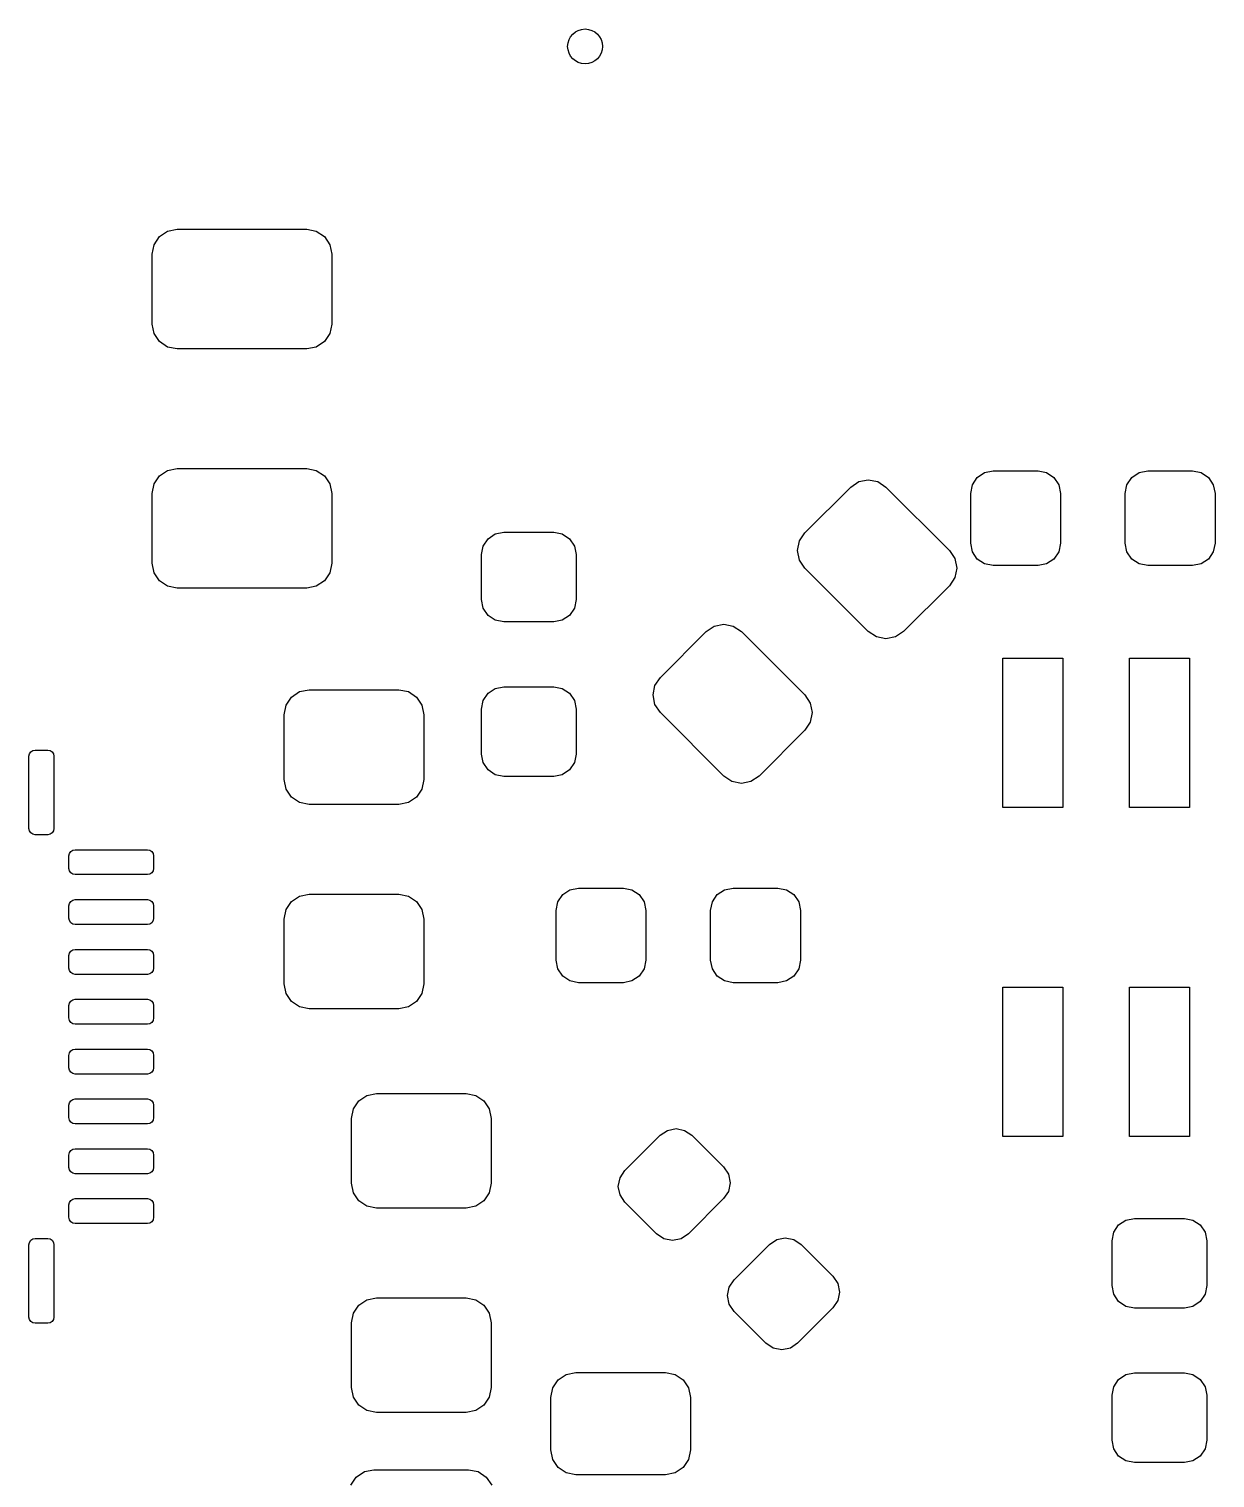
# Model space of a CAD drawing. Extents: x 4.96 to 6.65, y -4.14 to -2.94.
# Drawn here: x 5.605 to 6.073, y -3.515 to -2.943 of the extents above; entities that cross this region are included whole.
import ezdxf

# ---------------------------------------------------------------- set-up
doc = ezdxf.new("R2010")
doc.units = 0
doc.header["$MEASUREMENT"] = 0
doc.layers.add('BLACK', color=7, linetype='CONTINUOUS')

msp = doc.modelspace()

# ---------------------------------------------------------------- linework, layer by layer
at = {"layer": 'BLACK', "linetype": 'CONTINUOUS'}
for p, q in [((5.65436, -3.02796), (5.65649, -3.02476)), ((5.65649, -3.02476), (5.65968, -3.02263)), ((5.65968, -3.02263), (5.66345, -3.02188)), ((5.66345, -3.02188), (5.71463, -3.02188)), ((5.71463, -3.02188), (5.7184, -3.02263)), ((5.7184, -3.02263), (5.72159, -3.02476)), ((5.72159, -3.02476), (5.72372, -3.02796)), ((5.65361, -3.03172), (5.65436, -3.02796)), ((5.65361, -3.05928), (5.65361, -3.03172)), ((5.72372, -3.02796), (5.72447, -3.03172)), ((5.72447, -3.03172), (5.72447, -3.05928)), ((5.65436, -3.06305), (5.65361, -3.05928)), ((5.72447, -3.05928), (5.72372, -3.06305)), ((5.65649, -3.06624), (5.65436, -3.06305)), ((5.65968, -3.06838), (5.65649, -3.06624)), ((5.72159, -3.06624), (5.7184, -3.06838)), ((5.72372, -3.06305), (5.72159, -3.06624)), ((5.66345, -3.06913), (5.65968, -3.06838)), ((5.71463, -3.06913), (5.66345, -3.06913)), ((5.7184, -3.06838), (5.71463, -3.06913)), ((5.65649, -3.11925), (5.65968, -3.11712)), ((5.65968, -3.11712), (5.66345, -3.11637)), ((5.66345, -3.11637), (5.71463, -3.11637)), ((5.71463, -3.11637), (5.7184, -3.11712)), ((5.7184, -3.11712), (5.72159, -3.11925)), ((5.97937, -3.11989), (5.98224, -3.11797)), ((5.98224, -3.11797), (5.98563, -3.1173)), ((5.98563, -3.1173), (6.00335, -3.1173)), ((6.00335, -3.1173), (6.00674, -3.11797)), ((6.00674, -3.11797), (6.00961, -3.11989)), ((6.04039, -3.11989), (6.04326, -3.11797)), ((6.04326, -3.11797), (6.04665, -3.1173)), ((6.04665, -3.1173), (6.06437, -3.1173)), ((6.06437, -3.1173), (6.06776, -3.11797)), ((6.06776, -3.11797), (6.07063, -3.11989)), ((5.65361, -3.12621), (5.65436, -3.12245)), ((5.65436, -3.12245), (5.65649, -3.11925)), ((5.72159, -3.11925), (5.72372, -3.12245)), ((5.72372, -3.12245), (5.72447, -3.12621)), ((5.9113, -3.14177), (5.92939, -3.12368)), ((5.92939, -3.12368), (5.93259, -3.12154)), ((5.93259, -3.12154), (5.93635, -3.1208)), ((5.93635, -3.1208), (5.94012, -3.12154)), ((5.94012, -3.12154), (5.94331, -3.12368)), ((5.94331, -3.12368), (5.96837, -3.14873)), ((5.97677, -3.12616), (5.97745, -3.12277)), ((5.97745, -3.12277), (5.97937, -3.11989)), ((6.00961, -3.11989), (6.01153, -3.12277)), ((6.01153, -3.12277), (6.0122, -3.12616)), ((6.0378, -3.12616), (6.03847, -3.12277)), ((6.03847, -3.12277), (6.04039, -3.11989)), ((6.07063, -3.11989), (6.07255, -3.12277)), ((6.07255, -3.12277), (6.07323, -3.12616)), ((5.65361, -3.15377), (5.65361, -3.12621)), ((5.72447, -3.12621), (5.72447, -3.15377)), ((5.97677, -3.14584), (5.97677, -3.12616)), ((6.0122, -3.12616), (6.0122, -3.14584)), ((6.0378, -3.14584), (6.0378, -3.12616)), ((6.07323, -3.12616), (6.07323, -3.14584)), ((5.78907, -3.14219), (5.79246, -3.14152)), ((5.79246, -3.14152), (5.81214, -3.14152)), ((5.81214, -3.14152), (5.81553, -3.14219)), ((5.90917, -3.14497), (5.9113, -3.14177)), ((5.7836, -3.15038), (5.78427, -3.14699)), ((5.78427, -3.14699), (5.78619, -3.14411)), ((5.78619, -3.14411), (5.78907, -3.14219)), ((5.81553, -3.14219), (5.81841, -3.14411)), ((5.81841, -3.14411), (5.82033, -3.14699)), ((5.82033, -3.14699), (5.821, -3.15038)), ((5.90842, -3.14873), (5.90917, -3.14497)), ((5.97745, -3.14923), (5.97677, -3.14584)), ((6.0122, -3.14584), (6.01153, -3.14923)), ((6.03847, -3.14923), (6.0378, -3.14584)), ((6.07323, -3.14584), (6.07255, -3.14923)), ((5.7836, -3.16809), (5.7836, -3.15038)), ((5.821, -3.15038), (5.821, -3.16809)), ((5.90917, -3.1525), (5.90842, -3.14873)), ((5.9113, -3.15569), (5.90917, -3.1525)), ((5.96837, -3.14873), (5.9705, -3.15193)), ((5.9705, -3.15193), (5.97125, -3.15569)), ((5.97937, -3.15211), (5.97745, -3.14923)), ((5.98224, -3.15403), (5.97937, -3.15211)), ((6.00961, -3.15211), (6.00674, -3.15403)), ((6.01153, -3.14923), (6.00961, -3.15211)), ((6.04039, -3.15211), (6.03847, -3.14923)), ((6.04326, -3.15403), (6.04039, -3.15211)), ((6.07063, -3.15211), (6.06776, -3.15403)), ((6.07255, -3.14923), (6.07063, -3.15211)), ((5.65436, -3.15754), (5.65361, -3.15377)), ((5.65649, -3.16073), (5.65436, -3.15754)), ((5.72372, -3.15754), (5.72159, -3.16073)), ((5.72447, -3.15377), (5.72372, -3.15754)), ((5.93635, -3.18075), (5.9113, -3.15569)), ((5.97125, -3.15569), (5.9705, -3.15946)), ((5.98563, -3.1547), (5.98224, -3.15403)), ((6.00335, -3.1547), (5.98563, -3.1547)), ((6.00674, -3.15403), (6.00335, -3.1547)), ((6.04665, -3.1547), (6.04326, -3.15403)), ((6.06437, -3.1547), (6.04665, -3.1547)), ((6.06776, -3.15403), (6.06437, -3.1547)), ((5.65968, -3.16286), (5.65649, -3.16073)), ((5.66345, -3.16361), (5.65968, -3.16286)), ((5.71463, -3.16361), (5.66345, -3.16361)), ((5.7184, -3.16286), (5.71463, -3.16361)), ((5.72159, -3.16073), (5.7184, -3.16286)), ((5.96837, -3.16265), (5.95027, -3.18075)), ((5.9705, -3.15946), (5.96837, -3.16265)), ((5.78427, -3.17148), (5.7836, -3.16809)), ((5.821, -3.16809), (5.82033, -3.17148)), ((5.78619, -3.17436), (5.78427, -3.17148)), ((5.78907, -3.17628), (5.78619, -3.17436)), ((5.79246, -3.17695), (5.78907, -3.17628)), ((5.81553, -3.17628), (5.81214, -3.17695)), ((5.81841, -3.17436), (5.81553, -3.17628)), ((5.82033, -3.17148), (5.81841, -3.17436)), ((5.81214, -3.17695), (5.79246, -3.17695)), ((5.85423, -3.19884), (5.87232, -3.18075)), ((5.87232, -3.18075), (5.87552, -3.17861)), ((5.87552, -3.17861), (5.87928, -3.17787)), ((5.87928, -3.17787), (5.88305, -3.17861)), ((5.88305, -3.17861), (5.88624, -3.18075)), ((5.88624, -3.18075), (5.9113, -3.2058)), ((5.93955, -3.18288), (5.93635, -3.18075)), ((5.95027, -3.18075), (5.94708, -3.18288)), ((5.94331, -3.18363), (5.93955, -3.18288)), ((5.94708, -3.18288), (5.94331, -3.18363)), ((5.98949, -3.25028), (5.98949, -3.19122)), ((5.98949, -3.19122), (6.01311, -3.19122)), ((6.01311, -3.19122), (6.01311, -3.25028)), ((6.03949, -3.25028), (6.03949, -3.19122)), ((6.03949, -3.19122), (6.06311, -3.19122)), ((6.06311, -3.19122), (6.06311, -3.25028)), ((5.8521, -3.20204), (5.85423, -3.19884)), ((5.70862, -3.20662), (5.71182, -3.20449)), ((5.71182, -3.20449), (5.71558, -3.20374)), ((5.71558, -3.20374), (5.75102, -3.20374)), ((5.75102, -3.20374), (5.75478, -3.20449)), ((5.75478, -3.20449), (5.75798, -3.20662)), ((5.78619, -3.20514), (5.78907, -3.20322)), ((5.78907, -3.20322), (5.79246, -3.20254)), ((5.79246, -3.20254), (5.81214, -3.20254)), ((5.81214, -3.20254), (5.81553, -3.20322)), ((5.81553, -3.20322), (5.81841, -3.20514)), ((5.85135, -3.2058), (5.8521, -3.20204)), ((5.70574, -3.21358), (5.70649, -3.20982)), ((5.70649, -3.20982), (5.70862, -3.20662)), ((5.75798, -3.20662), (5.76011, -3.20982)), ((5.76011, -3.20982), (5.76086, -3.21358)), ((5.7836, -3.2114), (5.78427, -3.20801)), ((5.78427, -3.20801), (5.78619, -3.20514)), ((5.81841, -3.20514), (5.82033, -3.20801)), ((5.82033, -3.20801), (5.821, -3.2114)), ((5.8521, -3.20957), (5.85135, -3.2058)), ((5.85423, -3.21276), (5.8521, -3.20957)), ((5.9113, -3.2058), (5.91343, -3.209)), ((5.91343, -3.209), (5.91418, -3.21276)), ((5.70574, -3.23917), (5.70574, -3.21358)), ((5.76086, -3.21358), (5.76086, -3.23917)), ((5.7836, -3.22912), (5.7836, -3.2114)), ((5.821, -3.2114), (5.821, -3.22912)), ((5.87928, -3.23782), (5.85423, -3.21276)), ((5.91418, -3.21276), (5.91343, -3.21653)), ((5.9113, -3.21972), (5.8932, -3.23782)), ((5.91343, -3.21653), (5.9113, -3.21972)), ((5.60568, -3.22828), (5.60648, -3.22775)), ((5.60648, -3.22775), (5.60742, -3.22756)), ((5.60742, -3.22756), (5.61234, -3.22756)), ((5.61234, -3.22756), (5.61328, -3.22775)), ((5.61328, -3.22775), (5.61408, -3.22828)), ((5.60496, -3.23002), (5.60515, -3.22908)), ((5.60496, -3.25856), (5.60496, -3.23002)), ((5.60515, -3.22908), (5.60568, -3.22828)), ((5.61408, -3.22828), (5.61462, -3.22908)), ((5.61462, -3.22908), (5.6148, -3.23002)), ((5.6148, -3.23002), (5.6148, -3.25856)), ((5.78427, -3.23251), (5.7836, -3.22912)), ((5.78619, -3.23538), (5.78427, -3.23251)), ((5.82033, -3.23251), (5.81841, -3.23538)), ((5.821, -3.22912), (5.82033, -3.23251)), ((5.70649, -3.24294), (5.70574, -3.23917)), ((5.76086, -3.23917), (5.76011, -3.24294)), ((5.78907, -3.2373), (5.78619, -3.23538)), ((5.79246, -3.23798), (5.78907, -3.2373)), ((5.81214, -3.23798), (5.79246, -3.23798)), ((5.81553, -3.2373), (5.81214, -3.23798)), ((5.81841, -3.23538), (5.81553, -3.2373)), ((5.88248, -3.23995), (5.87928, -3.23782)), ((5.8932, -3.23782), (5.89001, -3.23995)), ((5.70862, -3.24613), (5.70649, -3.24294)), ((5.76011, -3.24294), (5.75798, -3.24613)), ((5.88624, -3.2407), (5.88248, -3.23995)), ((5.89001, -3.23995), (5.88624, -3.2407)), ((5.71182, -3.24827), (5.70862, -3.24613)), ((5.71558, -3.24902), (5.71182, -3.24827)), ((5.75102, -3.24902), (5.71558, -3.24902)), ((5.75478, -3.24827), (5.75102, -3.24902)), ((5.75798, -3.24613), (5.75478, -3.24827)), ((6.01311, -3.25028), (5.98949, -3.25028)), ((6.06311, -3.25028), (6.03949, -3.25028)), ((5.60515, -3.2595), (5.60496, -3.25856)), ((5.60568, -3.2603), (5.60515, -3.2595)), ((5.60648, -3.26084), (5.60568, -3.2603)), ((5.60742, -3.26102), (5.60648, -3.26084)), ((5.61234, -3.26102), (5.60742, -3.26102)), ((5.61328, -3.26084), (5.61234, -3.26102)), ((5.61408, -3.2603), (5.61328, -3.26084)), ((5.61462, -3.2595), (5.61408, -3.2603)), ((5.6148, -3.25856), (5.61462, -3.2595)), ((5.6209, -3.26845), (5.62143, -3.26765)), ((5.62143, -3.26765), (5.62223, -3.26712)), ((5.62223, -3.26712), (5.62317, -3.26693)), ((5.62317, -3.26693), (5.65171, -3.26693)), ((5.65171, -3.26693), (5.65265, -3.26712)), ((5.65265, -3.26712), (5.65345, -3.26765)), ((5.65345, -3.26765), (5.65399, -3.26845)), ((5.62071, -3.26939), (5.6209, -3.26845)), ((5.62071, -3.27431), (5.62071, -3.26939)), ((5.65399, -3.26845), (5.65417, -3.26939)), ((5.65417, -3.26939), (5.65417, -3.27431)), ((5.6209, -3.27525), (5.62071, -3.27431)), ((5.62143, -3.27605), (5.6209, -3.27525)), ((5.62223, -3.27658), (5.62143, -3.27605)), ((5.62317, -3.27677), (5.62223, -3.27658)), ((5.65171, -3.27677), (5.62317, -3.27677)), ((5.65265, -3.27658), (5.65171, -3.27677)), ((5.65345, -3.27605), (5.65265, -3.27658)), ((5.65399, -3.27525), (5.65345, -3.27605)), ((5.65417, -3.27431), (5.65399, -3.27525)), ((5.71182, -3.2852), (5.71558, -3.28445)), ((5.71558, -3.28445), (5.75102, -3.28445)), ((5.75102, -3.28445), (5.75478, -3.2852)), ((5.81375, -3.28752), (5.81567, -3.28464)), ((5.81567, -3.28464), (5.81854, -3.28272)), ((5.81854, -3.28272), (5.82193, -3.28205)), ((5.82193, -3.28205), (5.83965, -3.28205)), ((5.83965, -3.28205), (5.84304, -3.28272)), ((5.84304, -3.28272), (5.84591, -3.28464)), ((5.84591, -3.28464), (5.84783, -3.28752)), ((5.87477, -3.28752), (5.87669, -3.28464)), ((5.87669, -3.28464), (5.87956, -3.28272)), ((5.87956, -3.28272), (5.88295, -3.28205)), ((5.88295, -3.28205), (5.90067, -3.28205)), ((5.90067, -3.28205), (5.90406, -3.28272)), ((5.90406, -3.28272), (5.90693, -3.28464)), ((5.90693, -3.28464), (5.90885, -3.28752)), ((5.62071, -3.28907), (5.6209, -3.28813)), ((5.62071, -3.294), (5.62071, -3.28907)), ((5.6209, -3.28813), (5.62143, -3.28733)), ((5.62143, -3.28733), (5.62223, -3.2868)), ((5.62223, -3.2868), (5.62317, -3.28661)), ((5.62317, -3.28661), (5.65171, -3.28661)), ((5.65171, -3.28661), (5.65265, -3.2868)), ((5.65265, -3.2868), (5.65345, -3.28733)), ((5.65345, -3.28733), (5.65399, -3.28813)), ((5.65399, -3.28813), (5.65417, -3.28907)), ((5.65417, -3.28907), (5.65417, -3.294)), ((5.70574, -3.29429), (5.70649, -3.29052)), ((5.70649, -3.29052), (5.70862, -3.28733)), ((5.70862, -3.28733), (5.71182, -3.2852)), ((5.75478, -3.2852), (5.75798, -3.28733)), ((5.75798, -3.28733), (5.76011, -3.29052)), ((5.76011, -3.29052), (5.76086, -3.29429)), ((5.81307, -3.29091), (5.81375, -3.28752)), ((5.84783, -3.28752), (5.8485, -3.29091)), ((5.87409, -3.29091), (5.87477, -3.28752)), ((5.90885, -3.28752), (5.90953, -3.29091)), ((5.6209, -3.29494), (5.62071, -3.294)), ((5.62143, -3.29574), (5.6209, -3.29494)), ((5.62223, -3.29627), (5.62143, -3.29574)), ((5.62317, -3.29646), (5.62223, -3.29627)), ((5.65171, -3.29646), (5.62317, -3.29646)), ((5.65265, -3.29627), (5.65171, -3.29646)), ((5.65345, -3.29574), (5.65265, -3.29627)), ((5.65399, -3.29494), (5.65345, -3.29574)), ((5.65417, -3.294), (5.65399, -3.29494)), ((5.70574, -3.31988), (5.70574, -3.29429)), ((5.76086, -3.29429), (5.76086, -3.31988)), ((5.81307, -3.31059), (5.81307, -3.29091)), ((5.8485, -3.29091), (5.8485, -3.31059)), ((5.87409, -3.31059), (5.87409, -3.29091)), ((5.90953, -3.29091), (5.90953, -3.31059)), ((5.62071, -3.30876), (5.6209, -3.30782)), ((5.6209, -3.30782), (5.62143, -3.30702)), ((5.62143, -3.30702), (5.62223, -3.30649)), ((5.62223, -3.30649), (5.62317, -3.3063)), ((5.62317, -3.3063), (5.65171, -3.3063)), ((5.65171, -3.3063), (5.65265, -3.30649)), ((5.65265, -3.30649), (5.65345, -3.30702)), ((5.65345, -3.30702), (5.65399, -3.30782)), ((5.65399, -3.30782), (5.65417, -3.30876)), ((5.62071, -3.31368), (5.62071, -3.30876)), ((5.6209, -3.31462), (5.62071, -3.31368)), ((5.65417, -3.31368), (5.65399, -3.31462)), ((5.65417, -3.30876), (5.65417, -3.31368)), ((5.81375, -3.31398), (5.81307, -3.31059)), ((5.8485, -3.31059), (5.84783, -3.31398)), ((5.87477, -3.31398), (5.87409, -3.31059)), ((5.90953, -3.31059), (5.90885, -3.31398)), ((5.62143, -3.31542), (5.6209, -3.31462)), ((5.62223, -3.31595), (5.62143, -3.31542)), ((5.62317, -3.31614), (5.62223, -3.31595)), ((5.65171, -3.31614), (5.62317, -3.31614)), ((5.65265, -3.31595), (5.65171, -3.31614)), ((5.65345, -3.31542), (5.65265, -3.31595)), ((5.65399, -3.31462), (5.65345, -3.31542)), ((5.81567, -3.31685), (5.81375, -3.31398)), ((5.81854, -3.31877), (5.81567, -3.31685)), ((5.82193, -3.31945), (5.81854, -3.31877)), ((5.83965, -3.31945), (5.82193, -3.31945)), ((5.84304, -3.31877), (5.83965, -3.31945)), ((5.84591, -3.31685), (5.84304, -3.31877)), ((5.84783, -3.31398), (5.84591, -3.31685)), ((5.87669, -3.31685), (5.87477, -3.31398)), ((5.87956, -3.31877), (5.87669, -3.31685)), ((5.88295, -3.31945), (5.87956, -3.31877)), ((5.90067, -3.31945), (5.88295, -3.31945)), ((5.90406, -3.31877), (5.90067, -3.31945)), ((5.90693, -3.31685), (5.90406, -3.31877)), ((5.90885, -3.31398), (5.90693, -3.31685)), ((5.70649, -3.32365), (5.70574, -3.31988)), ((5.70862, -3.32684), (5.70649, -3.32365)), ((5.76011, -3.32365), (5.75798, -3.32684)), ((5.76086, -3.31988), (5.76011, -3.32365)), ((5.98949, -3.3802), (5.98949, -3.32114)), ((5.98949, -3.32114), (6.01311, -3.32114)), ((6.01311, -3.32114), (6.01311, -3.3802)), ((6.03949, -3.3802), (6.03949, -3.32114)), ((6.03949, -3.32114), (6.06311, -3.32114)), ((6.06311, -3.32114), (6.06311, -3.3802)), ((5.62071, -3.32844), (5.6209, -3.3275)), ((5.62071, -3.33337), (5.62071, -3.32844)), ((5.6209, -3.3275), (5.62143, -3.3267)), ((5.62143, -3.3267), (5.62223, -3.32617)), ((5.62223, -3.32617), (5.62317, -3.32598)), ((5.62317, -3.32598), (5.65171, -3.32598)), ((5.65171, -3.32598), (5.65265, -3.32617)), ((5.65265, -3.32617), (5.65345, -3.3267)), ((5.65345, -3.3267), (5.65399, -3.3275)), ((5.65399, -3.3275), (5.65417, -3.32844)), ((5.65417, -3.32844), (5.65417, -3.33337)), ((5.71182, -3.32898), (5.70862, -3.32684)), ((5.71558, -3.32972), (5.71182, -3.32898)), ((5.75102, -3.32972), (5.71558, -3.32972)), ((5.75478, -3.32898), (5.75102, -3.32972)), ((5.75798, -3.32684), (5.75478, -3.32898)), ((5.6209, -3.33431), (5.62071, -3.33337)), ((5.62143, -3.33511), (5.6209, -3.33431)), ((5.62223, -3.33564), (5.62143, -3.33511)), ((5.62317, -3.33583), (5.62223, -3.33564)), ((5.65171, -3.33583), (5.62317, -3.33583)), ((5.65265, -3.33564), (5.65171, -3.33583)), ((5.65345, -3.33511), (5.65265, -3.33564)), ((5.65399, -3.33431), (5.65345, -3.33511)), ((5.65417, -3.33337), (5.65399, -3.33431)), ((5.62071, -3.34813), (5.6209, -3.34719)), ((5.6209, -3.34719), (5.62143, -3.34639)), ((5.62143, -3.34639), (5.62223, -3.34586)), ((5.62223, -3.34586), (5.62317, -3.34567)), ((5.62317, -3.34567), (5.65171, -3.34567)), ((5.65171, -3.34567), (5.65265, -3.34586)), ((5.65265, -3.34586), (5.65345, -3.34639)), ((5.65345, -3.34639), (5.65399, -3.34719)), ((5.65399, -3.34719), (5.65417, -3.34813)), ((5.62071, -3.35305), (5.62071, -3.34813)), ((5.6209, -3.35399), (5.62071, -3.35305)), ((5.65417, -3.35305), (5.65399, -3.35399)), ((5.65417, -3.34813), (5.65417, -3.35305)), ((5.62143, -3.35479), (5.6209, -3.35399)), ((5.62223, -3.35532), (5.62143, -3.35479)), ((5.62317, -3.35551), (5.62223, -3.35532)), ((5.65171, -3.35551), (5.62317, -3.35551)), ((5.65265, -3.35532), (5.65171, -3.35551)), ((5.65345, -3.35479), (5.65265, -3.35532)), ((5.65399, -3.35399), (5.65345, -3.35479)), ((5.73517, -3.36607), (5.73836, -3.36394)), ((5.73836, -3.36394), (5.74213, -3.36319)), ((5.74213, -3.36319), (5.77756, -3.36319)), ((5.77756, -3.36319), (5.78133, -3.36394)), ((5.78133, -3.36394), (5.78452, -3.36607)), ((5.62071, -3.36781), (5.6209, -3.36687)), ((5.62071, -3.37274), (5.62071, -3.36781)), ((5.6209, -3.36687), (5.62143, -3.36608)), ((5.62143, -3.36608), (5.62223, -3.36554)), ((5.62223, -3.36554), (5.62317, -3.36535)), ((5.62317, -3.36535), (5.65171, -3.36535)), ((5.65171, -3.36535), (5.65265, -3.36554)), ((5.65265, -3.36554), (5.65345, -3.36608)), ((5.65345, -3.36608), (5.65399, -3.36687)), ((5.65399, -3.36687), (5.65417, -3.36781)), ((5.65417, -3.36781), (5.65417, -3.37274)), ((5.73228, -3.37303), (5.73303, -3.36926)), ((5.73303, -3.36926), (5.73517, -3.36607)), ((5.78452, -3.36607), (5.78665, -3.36926)), ((5.78665, -3.36926), (5.7874, -3.37303)), ((5.6209, -3.37368), (5.62071, -3.37274)), ((5.62143, -3.37448), (5.6209, -3.37368)), ((5.62223, -3.37501), (5.62143, -3.37448)), ((5.62317, -3.3752), (5.62223, -3.37501)), ((5.65171, -3.3752), (5.62317, -3.3752)), ((5.65265, -3.37501), (5.65171, -3.3752)), ((5.65345, -3.37448), (5.65265, -3.37501)), ((5.65399, -3.37368), (5.65345, -3.37448)), ((5.65417, -3.37274), (5.65399, -3.37368)), ((5.73228, -3.39862), (5.73228, -3.37303)), ((5.7874, -3.37303), (5.7874, -3.39862)), ((5.84024, -3.39361), (5.85416, -3.37969)), ((5.85416, -3.37969), (5.85703, -3.37777)), ((5.85703, -3.37777), (5.86042, -3.37709)), ((5.86042, -3.37709), (5.86381, -3.37777)), ((5.86381, -3.37777), (5.86668, -3.37969)), ((5.86668, -3.37969), (5.87921, -3.39221)), ((6.01311, -3.3802), (5.98949, -3.3802)), ((6.06311, -3.3802), (6.03949, -3.3802)), ((5.62071, -3.3875), (5.6209, -3.38656)), ((5.62071, -3.39242), (5.62071, -3.3875)), ((5.6209, -3.38656), (5.62143, -3.38576)), ((5.62143, -3.38576), (5.62223, -3.38523)), ((5.62223, -3.38523), (5.62317, -3.38504)), ((5.62317, -3.38504), (5.65171, -3.38504)), ((5.65171, -3.38504), (5.65265, -3.38523)), ((5.65265, -3.38523), (5.65345, -3.38576)), ((5.65345, -3.38576), (5.65399, -3.38656)), ((5.65399, -3.38656), (5.65417, -3.3875)), ((5.65417, -3.3875), (5.65417, -3.39242)), ((5.6209, -3.39336), (5.62071, -3.39242)), ((5.62143, -3.39416), (5.6209, -3.39336)), ((5.65399, -3.39336), (5.65345, -3.39416)), ((5.65417, -3.39242), (5.65399, -3.39336)), ((5.83832, -3.39648), (5.84024, -3.39361)), ((5.87921, -3.39221), (5.88113, -3.39509)), ((5.62223, -3.39469), (5.62143, -3.39416)), ((5.62317, -3.39488), (5.62223, -3.39469)), ((5.65171, -3.39488), (5.62317, -3.39488)), ((5.65265, -3.39469), (5.65171, -3.39488)), ((5.65345, -3.39416), (5.65265, -3.39469)), ((5.73303, -3.40239), (5.73228, -3.39862)), ((5.7874, -3.39862), (5.78665, -3.40239)), ((5.83764, -3.39987), (5.83832, -3.39648)), ((5.88113, -3.39509), (5.88181, -3.39848)), ((5.88181, -3.39848), (5.88113, -3.40187)), ((5.62143, -3.40545), (5.62223, -3.40491)), ((5.62223, -3.40491), (5.62317, -3.40472)), ((5.62317, -3.40472), (5.65171, -3.40472)), ((5.65171, -3.40472), (5.65265, -3.40491)), ((5.65265, -3.40491), (5.65345, -3.40545)), ((5.73517, -3.40558), (5.73303, -3.40239)), ((5.78665, -3.40239), (5.78452, -3.40558)), ((5.83832, -3.40326), (5.83764, -3.39987)), ((5.84024, -3.40613), (5.83832, -3.40326)), ((5.87921, -3.40474), (5.86529, -3.41866)), ((5.88113, -3.40187), (5.87921, -3.40474)), ((5.62071, -3.40719), (5.6209, -3.40624)), ((5.62071, -3.41211), (5.62071, -3.40719)), ((5.6209, -3.40624), (5.62143, -3.40545)), ((5.65345, -3.40545), (5.65399, -3.40624)), ((5.65399, -3.40624), (5.65417, -3.40719)), ((5.65417, -3.40719), (5.65417, -3.41211)), ((5.73836, -3.40772), (5.73517, -3.40558)), ((5.74213, -3.40846), (5.73836, -3.40772)), ((5.77756, -3.40846), (5.74213, -3.40846)), ((5.78133, -3.40772), (5.77756, -3.40846)), ((5.78452, -3.40558), (5.78133, -3.40772)), ((5.85276, -3.41866), (5.84024, -3.40613)), ((5.6209, -3.41305), (5.62071, -3.41211)), ((5.62143, -3.41385), (5.6209, -3.41305)), ((5.62223, -3.41438), (5.62143, -3.41385)), ((5.62317, -3.41457), (5.62223, -3.41438)), ((5.65171, -3.41457), (5.62317, -3.41457)), ((5.65265, -3.41438), (5.65171, -3.41457)), ((5.65345, -3.41385), (5.65265, -3.41438)), ((5.65399, -3.41305), (5.65345, -3.41385)), ((5.65417, -3.41211), (5.65399, -3.41305)), ((6.03327, -3.41799), (6.03519, -3.41511)), ((6.03519, -3.41511), (6.03807, -3.41319)), ((6.03807, -3.41319), (6.04146, -3.41252)), ((6.04146, -3.41252), (6.06114, -3.41252)), ((6.06114, -3.41252), (6.06453, -3.41319)), ((6.06453, -3.41319), (6.06741, -3.41511)), ((6.06741, -3.41511), (6.06933, -3.41799)), ((5.60496, -3.42293), (5.60515, -3.42199)), ((5.60515, -3.42199), (5.60568, -3.42119)), ((5.60568, -3.42119), (5.60648, -3.42066)), ((5.60648, -3.42066), (5.60742, -3.42047)), ((5.60742, -3.42047), (5.61234, -3.42047)), ((5.61234, -3.42047), (5.61328, -3.42066)), ((5.61328, -3.42066), (5.61408, -3.42119)), ((5.61408, -3.42119), (5.61462, -3.42199)), ((5.61462, -3.42199), (5.6148, -3.42293)), ((5.85564, -3.42058), (5.85276, -3.41866)), ((5.85903, -3.42125), (5.85564, -3.42058)), ((5.86242, -3.42058), (5.85903, -3.42125)), ((5.86529, -3.41866), (5.86242, -3.42058)), ((5.89731, -3.42284), (5.90018, -3.42092)), ((5.90018, -3.42092), (5.90357, -3.42024)), ((5.90357, -3.42024), (5.90696, -3.42092)), ((5.90696, -3.42092), (5.90983, -3.42284)), ((6.0326, -3.42138), (6.03327, -3.41799)), ((6.0326, -3.43909), (6.0326, -3.42138)), ((6.06933, -3.41799), (6.07, -3.42138)), ((6.07, -3.42138), (6.07, -3.43909)), ((5.60496, -3.45148), (5.60496, -3.42293)), ((5.6148, -3.42293), (5.6148, -3.45148)), ((5.88339, -3.43676), (5.89731, -3.42284)), ((5.90983, -3.42284), (5.92236, -3.43536)), ((5.88079, -3.44302), (5.88147, -3.43963)), ((5.88147, -3.43963), (5.88339, -3.43676)), ((5.92236, -3.43536), (5.92428, -3.43824)), ((5.92428, -3.43824), (5.92496, -3.44163)), ((6.03327, -3.44248), (6.0326, -3.43909)), ((6.07, -3.43909), (6.06933, -3.44248)), ((5.73517, -3.44678), (5.73836, -3.44465)), ((5.73836, -3.44465), (5.74213, -3.4439)), ((5.74213, -3.4439), (5.77756, -3.4439)), ((5.77756, -3.4439), (5.78133, -3.44465)), ((5.78133, -3.44465), (5.78452, -3.44678)), ((5.88147, -3.44641), (5.88079, -3.44302)), ((5.92428, -3.44502), (5.92236, -3.44789)), ((5.92496, -3.44163), (5.92428, -3.44502)), ((6.03519, -3.44536), (6.03327, -3.44248)), ((6.03807, -3.44728), (6.03519, -3.44536)), ((6.06741, -3.44536), (6.06453, -3.44728)), ((6.06933, -3.44248), (6.06741, -3.44536)), ((5.73228, -3.45374), (5.73303, -3.44997)), ((5.73303, -3.44997), (5.73517, -3.44678)), ((5.78452, -3.44678), (5.78665, -3.44997)), ((5.78665, -3.44997), (5.7874, -3.45374)), ((5.88339, -3.44928), (5.88147, -3.44641)), ((5.89591, -3.46181), (5.88339, -3.44928)), ((5.92236, -3.44789), (5.90844, -3.46181)), ((6.04146, -3.44795), (6.03807, -3.44728)), ((6.06114, -3.44795), (6.04146, -3.44795)), ((6.06453, -3.44728), (6.06114, -3.44795)), ((5.60515, -3.45242), (5.60496, -3.45148)), ((5.60568, -3.45322), (5.60515, -3.45242)), ((5.60648, -3.45375), (5.60568, -3.45322)), ((5.60742, -3.45394), (5.60648, -3.45375)), ((5.61234, -3.45394), (5.60742, -3.45394)), ((5.61328, -3.45375), (5.61234, -3.45394)), ((5.61408, -3.45322), (5.61328, -3.45375)), ((5.61462, -3.45242), (5.61408, -3.45322)), ((5.6148, -3.45148), (5.61462, -3.45242)), ((5.73228, -3.47933), (5.73228, -3.45374)), ((5.7874, -3.45374), (5.7874, -3.47933)), ((5.89879, -3.46373), (5.89591, -3.46181)), ((5.90844, -3.46181), (5.90557, -3.46373)), ((5.90218, -3.4644), (5.89879, -3.46373)), ((5.90557, -3.46373), (5.90218, -3.4644)), ((5.8171, -3.47417), (5.82087, -3.47343)), ((5.82087, -3.47343), (5.8563, -3.47343)), ((5.8563, -3.47343), (5.86007, -3.47417)), ((6.03807, -3.47422), (6.04146, -3.47354)), ((6.04146, -3.47354), (6.06114, -3.47354)), ((6.06114, -3.47354), (6.06453, -3.47422)), ((5.73303, -3.4831), (5.73228, -3.47933)), ((5.7874, -3.47933), (5.78665, -3.4831)), ((5.81102, -3.48327), (5.81177, -3.4795)), ((5.81177, -3.4795), (5.81391, -3.47631)), ((5.81391, -3.47631), (5.8171, -3.47417)), ((5.86007, -3.47417), (5.86326, -3.47631)), ((5.86326, -3.47631), (5.86539, -3.4795)), ((5.86539, -3.4795), (5.86614, -3.48327)), ((6.0326, -3.4824), (6.03327, -3.47901)), ((6.03327, -3.47901), (6.03519, -3.47614)), ((6.03519, -3.47614), (6.03807, -3.47422)), ((6.06453, -3.47422), (6.06741, -3.47614)), ((6.06741, -3.47614), (6.06933, -3.47901)), ((6.06933, -3.47901), (6.07, -3.4824)), ((5.73517, -3.48629), (5.73303, -3.4831)), ((5.78665, -3.4831), (5.78452, -3.48629)), ((5.81102, -3.50394), (5.81102, -3.48327)), ((5.86614, -3.48327), (5.86614, -3.50394)), ((6.0326, -3.50012), (6.0326, -3.4824)), ((6.07, -3.4824), (6.07, -3.50012)), ((5.73836, -3.48842), (5.73517, -3.48629)), ((5.74213, -3.48917), (5.73836, -3.48842)), ((5.77756, -3.48917), (5.74213, -3.48917)), ((5.78133, -3.48842), (5.77756, -3.48917)), ((5.78452, -3.48629), (5.78133, -3.48842)), ((6.03327, -3.50351), (6.0326, -3.50012)), ((6.07, -3.50012), (6.06933, -3.50351)), ((5.81177, -3.5077), (5.81102, -3.50394)), ((5.81391, -3.5109), (5.81177, -3.5077)), ((5.86539, -3.5077), (5.86326, -3.5109)), ((5.86614, -3.50394), (5.86539, -3.5077)), ((6.03519, -3.50638), (6.03327, -3.50351)), ((6.03807, -3.5083), (6.03519, -3.50638)), ((6.04146, -3.50898), (6.03807, -3.5083)), ((6.06453, -3.5083), (6.06114, -3.50898)), ((6.06741, -3.50638), (6.06453, -3.5083)), ((6.06933, -3.50351), (6.06741, -3.50638)), ((5.73418, -3.51469), (5.73738, -3.51256)), ((5.73738, -3.51256), (5.74114, -3.51181)), ((5.74114, -3.51181), (5.77854, -3.51181)), ((5.77854, -3.51181), (5.78231, -3.51256)), ((5.78231, -3.51256), (5.7855, -3.51469)), ((5.8171, -3.51303), (5.81391, -3.5109)), ((5.82087, -3.51378), (5.8171, -3.51303)), ((5.8563, -3.51378), (5.82087, -3.51378)), ((5.86007, -3.51303), (5.8563, -3.51378)), ((5.86326, -3.5109), (5.86007, -3.51303)), ((6.06114, -3.50898), (6.04146, -3.50898)), ((5.73205, -3.51789), (5.73418, -3.51469)), ((5.7855, -3.51469), (5.78764, -3.51789))]:
    msp.add_line(p, q, dxfattribs=at)
at = {"layer": 'BLACK'}
msp.add_circle((5.82453, -2.94965), 0.00689, dxfattribs=at)

doc.saveas('drawing.dxf')
